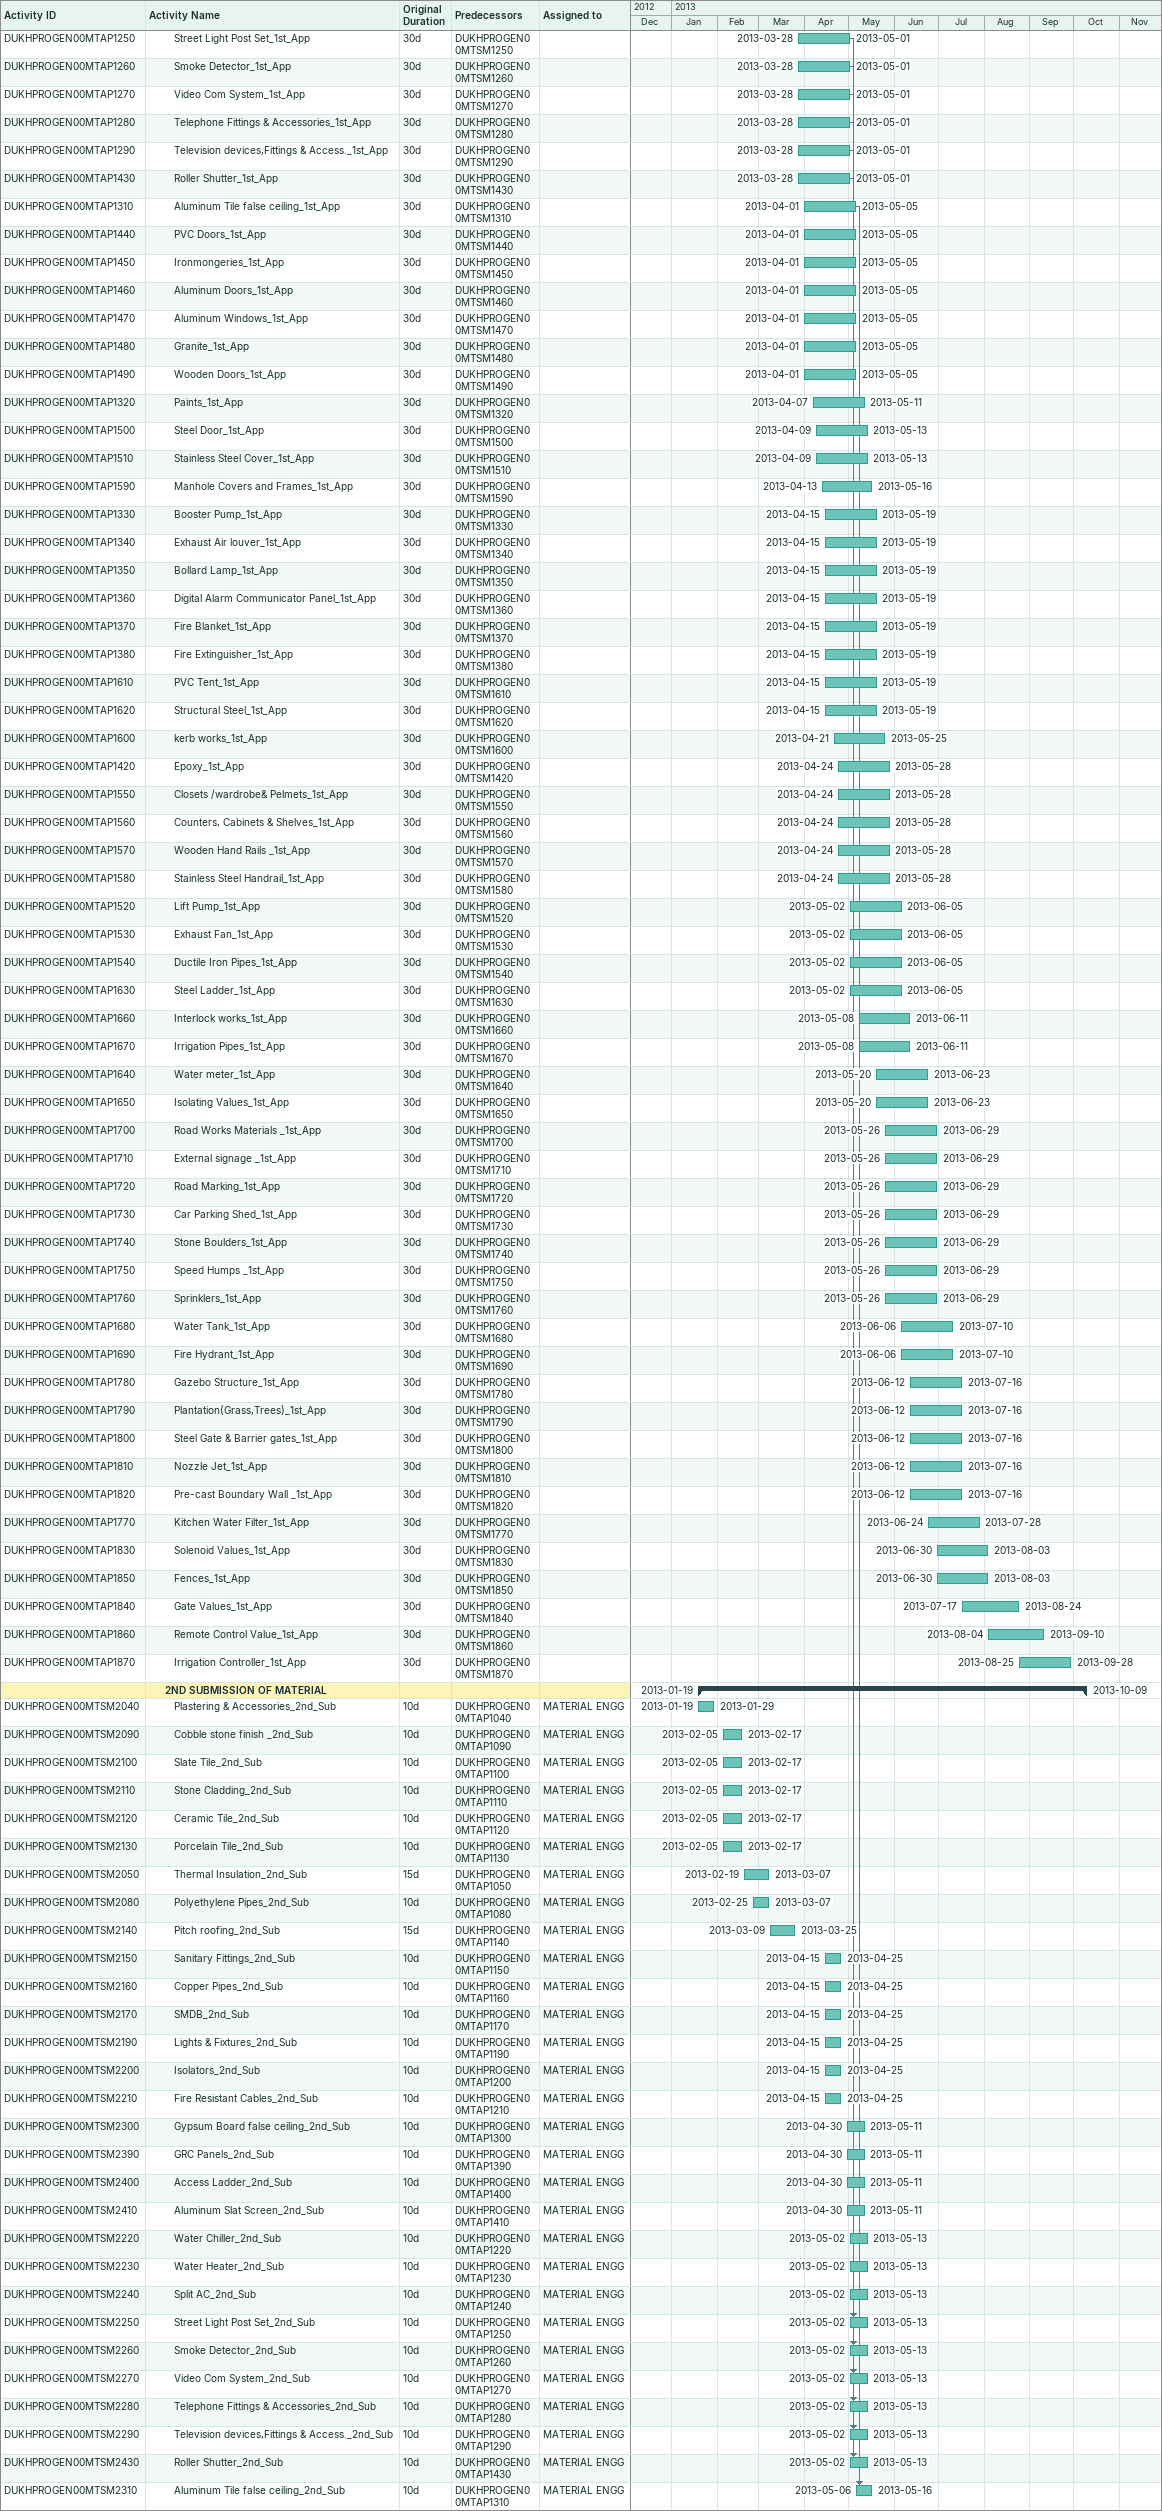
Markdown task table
| ID | Level | Task | Original duration | Start | Finish | Predecessors | Resources |
|---|---|---|---|---|---|---|---|
| DUKHPROGEN00MTAP1250 | 4 | Street Light Post Set_1st_App | 30d | 2013-03-28 | 2013-05-01 | DUKHPROGEN00MTSM1250 |  |
| DUKHPROGEN00MTAP1260 | 4 | Smoke Detector_1st_App | 30d | 2013-03-28 | 2013-05-01 | DUKHPROGEN00MTSM1260 |  |
| DUKHPROGEN00MTAP1270 | 4 | Video Com System_1st_App | 30d | 2013-03-28 | 2013-05-01 | DUKHPROGEN00MTSM1270 |  |
| DUKHPROGEN00MTAP1280 | 4 | Telephone Fittings & Accessories_1st_App | 30d | 2013-03-28 | 2013-05-01 | DUKHPROGEN00MTSM1280 |  |
| DUKHPROGEN00MTAP1290 | 4 | Television devices,Fittings & Access._1st_App | 30d | 2013-03-28 | 2013-05-01 | DUKHPROGEN00MTSM1290 |  |
| DUKHPROGEN00MTAP1430 | 4 | Roller Shutter_1st_App | 30d | 2013-03-28 | 2013-05-01 | DUKHPROGEN00MTSM1430 |  |
| DUKHPROGEN00MTAP1310 | 4 | Aluminum Tile false ceiling_1st_App | 30d | 2013-04-01 | 2013-05-05 | DUKHPROGEN00MTSM1310 |  |
| DUKHPROGEN00MTAP1440 | 4 | PVC Doors_1st_App | 30d | 2013-04-01 | 2013-05-05 | DUKHPROGEN00MTSM1440 |  |
| DUKHPROGEN00MTAP1450 | 4 | Ironmongeries_1st_App | 30d | 2013-04-01 | 2013-05-05 | DUKHPROGEN00MTSM1450 |  |
| DUKHPROGEN00MTAP1460 | 4 | Aluminum Doors_1st_App | 30d | 2013-04-01 | 2013-05-05 | DUKHPROGEN00MTSM1460 |  |
| DUKHPROGEN00MTAP1470 | 4 | Aluminum Windows_1st_App | 30d | 2013-04-01 | 2013-05-05 | DUKHPROGEN00MTSM1470 |  |
| DUKHPROGEN00MTAP1480 | 4 | Granite_1st_App | 30d | 2013-04-01 | 2013-05-05 | DUKHPROGEN00MTSM1480 |  |
| DUKHPROGEN00MTAP1490 | 4 | Wooden Doors_1st_App | 30d | 2013-04-01 | 2013-05-05 | DUKHPROGEN00MTSM1490 |  |
| DUKHPROGEN00MTAP1320 | 4 | Paints_1st_App | 30d | 2013-04-07 | 2013-05-11 | DUKHPROGEN00MTSM1320 |  |
| DUKHPROGEN00MTAP1500 | 4 | Steel Door_1st_App | 30d | 2013-04-09 | 2013-05-13 | DUKHPROGEN00MTSM1500 |  |
| DUKHPROGEN00MTAP1510 | 4 | Stainless Steel Cover_1st_App | 30d | 2013-04-09 | 2013-05-13 | DUKHPROGEN00MTSM1510 |  |
| DUKHPROGEN00MTAP1590 | 4 | Manhole Covers and Frames_1st_App | 30d | 2013-04-13 | 2013-05-16 | DUKHPROGEN00MTSM1590 |  |
| DUKHPROGEN00MTAP1330 | 4 | Booster Pump_1st_App | 30d | 2013-04-15 | 2013-05-19 | DUKHPROGEN00MTSM1330 |  |
| DUKHPROGEN00MTAP1340 | 4 | Exhaust Air louver_1st_App | 30d | 2013-04-15 | 2013-05-19 | DUKHPROGEN00MTSM1340 |  |
| DUKHPROGEN00MTAP1350 | 4 | Bollard Lamp_1st_App | 30d | 2013-04-15 | 2013-05-19 | DUKHPROGEN00MTSM1350 |  |
| DUKHPROGEN00MTAP1360 | 4 | Digital Alarm Communicator Panel_1st_App | 30d | 2013-04-15 | 2013-05-19 | DUKHPROGEN00MTSM1360 |  |
| DUKHPROGEN00MTAP1370 | 4 | Fire Blanket_1st_App | 30d | 2013-04-15 | 2013-05-19 | DUKHPROGEN00MTSM1370 |  |
| DUKHPROGEN00MTAP1380 | 4 | Fire Extinguisher_1st_App | 30d | 2013-04-15 | 2013-05-19 | DUKHPROGEN00MTSM1380 |  |
| DUKHPROGEN00MTAP1610 | 4 | PVC Tent_1st_App | 30d | 2013-04-15 | 2013-05-19 | DUKHPROGEN00MTSM1610 |  |
| DUKHPROGEN00MTAP1620 | 4 | Structural Steel_1st_App | 30d | 2013-04-15 | 2013-05-19 | DUKHPROGEN00MTSM1620 |  |
| DUKHPROGEN00MTAP1600 | 4 | kerb works_1st_App | 30d | 2013-04-21 | 2013-05-25 | DUKHPROGEN00MTSM1600 |  |
| DUKHPROGEN00MTAP1420 | 4 | Epoxy_1st_App | 30d | 2013-04-24 | 2013-05-28 | DUKHPROGEN00MTSM1420 |  |
| DUKHPROGEN00MTAP1550 | 4 | Closets /wardrobe& Pelmets_1st_App | 30d | 2013-04-24 | 2013-05-28 | DUKHPROGEN00MTSM1550 |  |
| DUKHPROGEN00MTAP1560 | 4 | Counters, Cabinets & Shelves_1st_App | 30d | 2013-04-24 | 2013-05-28 | DUKHPROGEN00MTSM1560 |  |
| DUKHPROGEN00MTAP1570 | 4 | Wooden Hand Rails _1st_App | 30d | 2013-04-24 | 2013-05-28 | DUKHPROGEN00MTSM1570 |  |
| DUKHPROGEN00MTAP1580 | 4 | Stainless Steel Handrail_1st_App | 30d | 2013-04-24 | 2013-05-28 | DUKHPROGEN00MTSM1580 |  |
| DUKHPROGEN00MTAP1520 | 4 | Lift Pump_1st_App | 30d | 2013-05-02 | 2013-06-05 | DUKHPROGEN00MTSM1520 |  |
| DUKHPROGEN00MTAP1530 | 4 | Exhaust Fan_1st_App | 30d | 2013-05-02 | 2013-06-05 | DUKHPROGEN00MTSM1530 |  |
| DUKHPROGEN00MTAP1540 | 4 | Ductile Iron Pipes_1st_App | 30d | 2013-05-02 | 2013-06-05 | DUKHPROGEN00MTSM1540 |  |
| DUKHPROGEN00MTAP1630 | 4 | Steel Ladder_1st_App | 30d | 2013-05-02 | 2013-06-05 | DUKHPROGEN00MTSM1630 |  |
| DUKHPROGEN00MTAP1660 | 4 | Interlock works_1st_App | 30d | 2013-05-08 | 2013-06-11 | DUKHPROGEN00MTSM1660 |  |
| DUKHPROGEN00MTAP1670 | 4 | Irrigation Pipes_1st_App | 30d | 2013-05-08 | 2013-06-11 | DUKHPROGEN00MTSM1670 |  |
| DUKHPROGEN00MTAP1640 | 4 | Water meter_1st_App | 30d | 2013-05-20 | 2013-06-23 | DUKHPROGEN00MTSM1640 |  |
| DUKHPROGEN00MTAP1650 | 4 | Isolating Values_1st_App | 30d | 2013-05-20 | 2013-06-23 | DUKHPROGEN00MTSM1650 |  |
| DUKHPROGEN00MTAP1700 | 4 | Road Works Materials _1st_App | 30d | 2013-05-26 | 2013-06-29 | DUKHPROGEN00MTSM1700 |  |
| DUKHPROGEN00MTAP1710 | 4 | External signage _1st_App | 30d | 2013-05-26 | 2013-06-29 | DUKHPROGEN00MTSM1710 |  |
| DUKHPROGEN00MTAP1720 | 4 | Road Marking_1st_App | 30d | 2013-05-26 | 2013-06-29 | DUKHPROGEN00MTSM1720 |  |
| DUKHPROGEN00MTAP1730 | 4 | Car Parking Shed_1st_App | 30d | 2013-05-26 | 2013-06-29 | DUKHPROGEN00MTSM1730 |  |
| DUKHPROGEN00MTAP1740 | 4 | Stone Boulders_1st_App | 30d | 2013-05-26 | 2013-06-29 | DUKHPROGEN00MTSM1740 |  |
| DUKHPROGEN00MTAP1750 | 4 | Speed Humps _1st_App | 30d | 2013-05-26 | 2013-06-29 | DUKHPROGEN00MTSM1750 |  |
| DUKHPROGEN00MTAP1760 | 4 | Sprinklers_1st_App | 30d | 2013-05-26 | 2013-06-29 | DUKHPROGEN00MTSM1760 |  |
| DUKHPROGEN00MTAP1680 | 4 | Water Tank_1st_App | 30d | 2013-06-06 | 2013-07-10 | DUKHPROGEN00MTSM1680 |  |
| DUKHPROGEN00MTAP1690 | 4 | Fire Hydrant_1st_App | 30d | 2013-06-06 | 2013-07-10 | DUKHPROGEN00MTSM1690 |  |
| DUKHPROGEN00MTAP1780 | 4 | Gazebo Structure_1st_App | 30d | 2013-06-12 | 2013-07-16 | DUKHPROGEN00MTSM1780 |  |
| DUKHPROGEN00MTAP1790 | 4 | Plantation(Grass,Trees)_1st_App | 30d | 2013-06-12 | 2013-07-16 | DUKHPROGEN00MTSM1790 |  |
| DUKHPROGEN00MTAP1800 | 4 | Steel Gate & Barrier gates_1st_App | 30d | 2013-06-12 | 2013-07-16 | DUKHPROGEN00MTSM1800 |  |
| DUKHPROGEN00MTAP1810 | 4 | Nozzle Jet_1st_App | 30d | 2013-06-12 | 2013-07-16 | DUKHPROGEN00MTSM1810 |  |
| DUKHPROGEN00MTAP1820 | 4 | Pre-cast Boundary Wall _1st_App | 30d | 2013-06-12 | 2013-07-16 | DUKHPROGEN00MTSM1820 |  |
| DUKHPROGEN00MTAP1770 | 4 | Kitchen Water Filter_1st_App | 30d | 2013-06-24 | 2013-07-28 | DUKHPROGEN00MTSM1770 |  |
| DUKHPROGEN00MTAP1830 | 4 | Solenoid Values_1st_App | 30d | 2013-06-30 | 2013-08-03 | DUKHPROGEN00MTSM1830 |  |
| DUKHPROGEN00MTAP1850 | 4 | Fences_1st_App | 30d | 2013-06-30 | 2013-08-03 | DUKHPROGEN00MTSM1850 |  |
| DUKHPROGEN00MTAP1840 | 4 | Gate Values_1st_App | 30d | 2013-07-17 | 2013-08-24 | DUKHPROGEN00MTSM1840 |  |
| DUKHPROGEN00MTAP1860 | 4 | Remote Control Value_1st_App | 30d | 2013-08-04 | 2013-09-10 | DUKHPROGEN00MTSM1860 |  |
| DUKHPROGEN00MTAP1870 | 4 | Irrigation Controller_1st_App | 30d | 2013-08-25 | 2013-09-28 | DUKHPROGEN00MTSM1870 |  |
|  | 3 | **2ND SUBMISSION OF MATERIAL** |  | 2013-01-19 | 2013-10-09 |  |  |
| DUKHPROGEN00MTSM2040 | 4 | Plastering & Accessories_2nd_Sub | 10d | 2013-01-19 | 2013-01-29 | DUKHPROGEN00MTAP1040 | MATERIAL ENGG |
| DUKHPROGEN00MTSM2090 | 4 | Cobble stone finish _2nd_Sub | 10d | 2013-02-05 | 2013-02-17 | DUKHPROGEN00MTAP1090 | MATERIAL ENGG |
| DUKHPROGEN00MTSM2100 | 4 | Slate Tile_2nd_Sub | 10d | 2013-02-05 | 2013-02-17 | DUKHPROGEN00MTAP1100 | MATERIAL ENGG |
| DUKHPROGEN00MTSM2110 | 4 | Stone Cladding_2nd_Sub | 10d | 2013-02-05 | 2013-02-17 | DUKHPROGEN00MTAP1110 | MATERIAL ENGG |
| DUKHPROGEN00MTSM2120 | 4 | Ceramic Tile_2nd_Sub | 10d | 2013-02-05 | 2013-02-17 | DUKHPROGEN00MTAP1120 | MATERIAL ENGG |
| DUKHPROGEN00MTSM2130 | 4 | Porcelain Tile_2nd_Sub | 10d | 2013-02-05 | 2013-02-17 | DUKHPROGEN00MTAP1130 | MATERIAL ENGG |
| DUKHPROGEN00MTSM2050 | 4 | Thermal Insulation_2nd_Sub | 15d | 2013-02-19 | 2013-03-07 | DUKHPROGEN00MTAP1050 | MATERIAL ENGG |
| DUKHPROGEN00MTSM2080 | 4 | Polyethylene Pipes_2nd_Sub | 10d | 2013-02-25 | 2013-03-07 | DUKHPROGEN00MTAP1080 | MATERIAL ENGG |
| DUKHPROGEN00MTSM2140 | 4 | Pitch roofing_2nd_Sub | 15d | 2013-03-09 | 2013-03-25 | DUKHPROGEN00MTAP1140 | MATERIAL ENGG |
| DUKHPROGEN00MTSM2150 | 4 | Sanitary Fittings_2nd_Sub | 10d | 2013-04-15 | 2013-04-25 | DUKHPROGEN00MTAP1150 | MATERIAL ENGG |
| DUKHPROGEN00MTSM2160 | 4 | Copper Pipes_2nd_Sub | 10d | 2013-04-15 | 2013-04-25 | DUKHPROGEN00MTAP1160 | MATERIAL ENGG |
| DUKHPROGEN00MTSM2170 | 4 | SMDB_2nd_Sub | 10d | 2013-04-15 | 2013-04-25 | DUKHPROGEN00MTAP1170 | MATERIAL ENGG |
| DUKHPROGEN00MTSM2190 | 4 | Lights & Fixtures_2nd_Sub | 10d | 2013-04-15 | 2013-04-25 | DUKHPROGEN00MTAP1190 | MATERIAL ENGG |
| DUKHPROGEN00MTSM2200 | 4 | Isolators_2nd_Sub | 10d | 2013-04-15 | 2013-04-25 | DUKHPROGEN00MTAP1200 | MATERIAL ENGG |
| DUKHPROGEN00MTSM2210 | 4 | Fire Resistant Cables_2nd_Sub | 10d | 2013-04-15 | 2013-04-25 | DUKHPROGEN00MTAP1210 | MATERIAL ENGG |
| DUKHPROGEN00MTSM2300 | 4 | Gypsum Board false ceiling_2nd_Sub | 10d | 2013-04-30 | 2013-05-11 | DUKHPROGEN00MTAP1300 | MATERIAL ENGG |
| DUKHPROGEN00MTSM2390 | 4 | GRC Panels_2nd_Sub | 10d | 2013-04-30 | 2013-05-11 | DUKHPROGEN00MTAP1390 | MATERIAL ENGG |
| DUKHPROGEN00MTSM2400 | 4 | Access Ladder_2nd_Sub | 10d | 2013-04-30 | 2013-05-11 | DUKHPROGEN00MTAP1400 | MATERIAL ENGG |
| DUKHPROGEN00MTSM2410 | 4 | Aluminum Slat Screen_2nd_Sub | 10d | 2013-04-30 | 2013-05-11 | DUKHPROGEN00MTAP1410 | MATERIAL ENGG |
| DUKHPROGEN00MTSM2220 | 4 | Water Chiller_2nd_Sub | 10d | 2013-05-02 | 2013-05-13 | DUKHPROGEN00MTAP1220 | MATERIAL ENGG |
| DUKHPROGEN00MTSM2230 | 4 | Water Heater_2nd_Sub | 10d | 2013-05-02 | 2013-05-13 | DUKHPROGEN00MTAP1230 | MATERIAL ENGG |
| DUKHPROGEN00MTSM2240 | 4 | Split AC_2nd_Sub | 10d | 2013-05-02 | 2013-05-13 | DUKHPROGEN00MTAP1240 | MATERIAL ENGG |
| DUKHPROGEN00MTSM2250 | 4 | Street Light Post Set_2nd_Sub | 10d | 2013-05-02 | 2013-05-13 | DUKHPROGEN00MTAP1250 | MATERIAL ENGG |
| DUKHPROGEN00MTSM2260 | 4 | Smoke Detector_2nd_Sub | 10d | 2013-05-02 | 2013-05-13 | DUKHPROGEN00MTAP1260 | MATERIAL ENGG |
| DUKHPROGEN00MTSM2270 | 4 | Video Com System_2nd_Sub | 10d | 2013-05-02 | 2013-05-13 | DUKHPROGEN00MTAP1270 | MATERIAL ENGG |
| DUKHPROGEN00MTSM2280 | 4 | Telephone Fittings & Accessories_2nd_Sub | 10d | 2013-05-02 | 2013-05-13 | DUKHPROGEN00MTAP1280 | MATERIAL ENGG |
| DUKHPROGEN00MTSM2290 | 4 | Television devices,Fittings & Access._2nd_Sub | 10d | 2013-05-02 | 2013-05-13 | DUKHPROGEN00MTAP1290 | MATERIAL ENGG |
| DUKHPROGEN00MTSM2430 | 4 | Roller Shutter_2nd_Sub | 10d | 2013-05-02 | 2013-05-13 | DUKHPROGEN00MTAP1430 | MATERIAL ENGG |
| DUKHPROGEN00MTSM2310 | 4 | Aluminum Tile false ceiling_2nd_Sub | 10d | 2013-05-06 | 2013-05-16 | DUKHPROGEN00MTAP1310 | MATERIAL ENGG |
